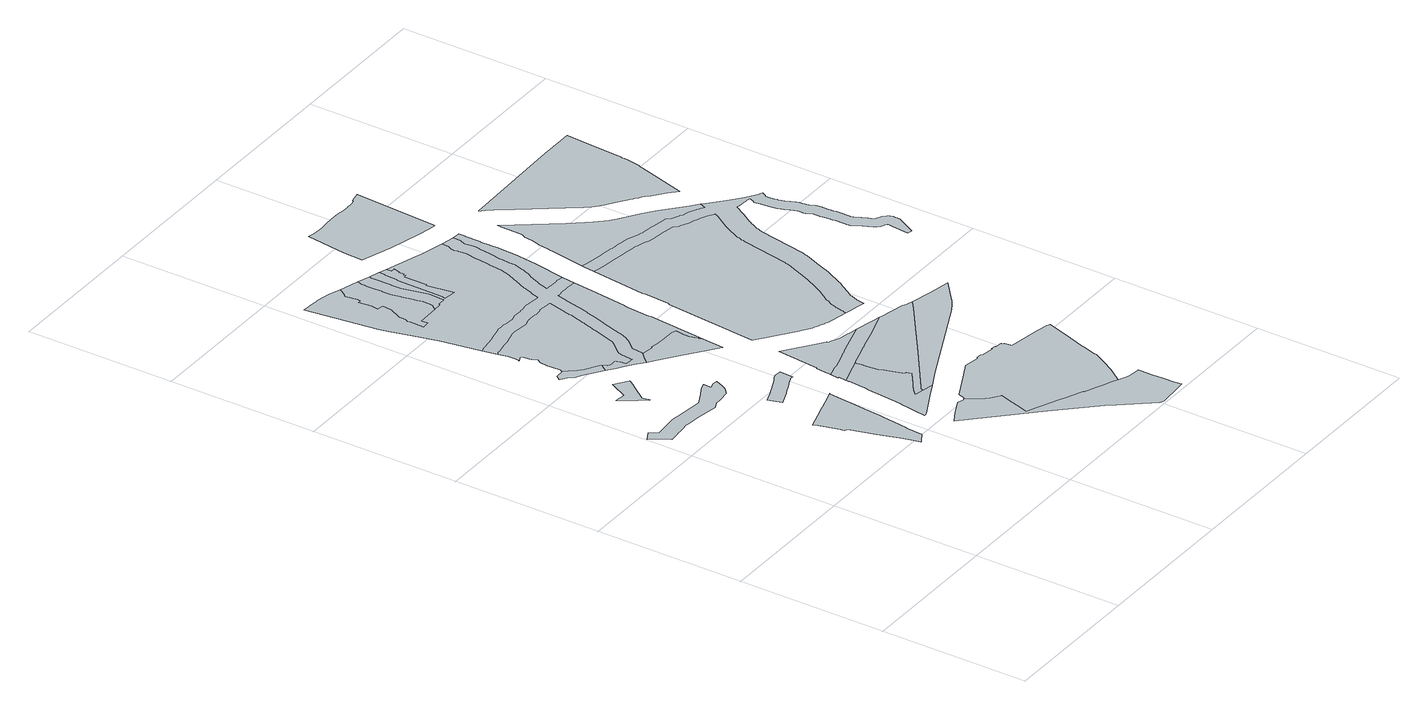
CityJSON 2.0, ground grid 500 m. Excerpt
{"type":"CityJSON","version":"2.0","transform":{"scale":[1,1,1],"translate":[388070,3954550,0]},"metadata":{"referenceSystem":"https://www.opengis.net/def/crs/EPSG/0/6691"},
"CityObjects":{
"object1":{"type":"GenericCityObject","attributes":{"class":"9","urbanPlanType":"21","prefecture":"13","city":"13100"},"geometry":[{"type":"MultiSurface","lod":"0","boundaries":[[[0,1,2,3,4,5,6,7,8,9,10,11,12,13,14,15,16,17,18,19,20,21,22,23,24,25,26,27,28,29,30,31,32,33,34,35,36,37,38,39,40,41,42,43,44,45,46,47,48,49,50,51,52,53,54,55,56,57]]]}]},
"object2":{"type":"GenericCityObject","attributes":{"class":"9","urbanPlanType":"21","prefecture":"13","city":"13100"},"geometry":[{"type":"MultiSurface","lod":"0","boundaries":[[[58,59,60,61,62,63,64,65,66,67,68,69,70,71,72,73]]]}]},
"object3":{"type":"GenericCityObject","attributes":{"class":"11","urbanPlanType":"21","prefecture":"13","city":"13100"},"geometry":[{"type":"MultiSurface","lod":"0","boundaries":[[[74,75,76,77,78,79,80,81,82,83,84,85,86,87,88,89,90,91,92,93,94,95,96,97,98,99,100,101,102,103,104,105,106]]]}]},
"object4":{"type":"GenericCityObject","attributes":{"class":"11","urbanPlanType":"21","prefecture":"13","city":"13100"},"geometry":[{"type":"MultiSurface","lod":"0","boundaries":[[[107,108,109,110,111,112,113,114,115,116,117,118,119,120,121,122,123,124,125,126,127,128,129]]]}]},
"object5":{"type":"GenericCityObject","attributes":{"class":"9","urbanPlanType":"21","prefecture":"13","city":"13100"},"geometry":[{"type":"MultiSurface","lod":"0","boundaries":[[[130,131,132,133,134,135,136,137,138,139,140,141,142,143,144,145,146,147,148,149,150,151,152,153,154,155]]]}]},
"object6":{"type":"GenericCityObject","attributes":{"class":"11","urbanPlanType":"21","prefecture":"13","city":"13100"},"geometry":[{"type":"MultiSurface","lod":"0","boundaries":[[[156,157,158,159,160,161,162,163,164,165,166,167,168,169,170,171,172,173,174,175,176,177,178,179,180,181,182,183,184,185,186,187,188,189,190,191,192,193,194,195,196,197,198,199,200,201,202,203,204,205,206,207,208,209,210,211,212,213,214,215,216,217,218,219,220,221,222,223,224,225,226,227,228,229,230,231,232,233,234,235,236,237,238,239,240,241,242,243,244,245,246,247,248,249,250,251,252,253,254,255,256,257,258,259,260,261,262,263,264,265,117,116,115,114,113,112,111,110,109,108,107,129]]]}]},
"object7":{"type":"GenericCityObject","attributes":{"class":"11","urbanPlanType":"21","prefecture":"13","city":"13100"},"geometry":[{"type":"MultiSurface","lod":"0","boundaries":[[[266,267,268,269,270,271,272,273,274,275,276,277,278,279,280,281,282,283,284,285,286,287,288,289,290,291,292,293,294,295,296,297,298,299,300,301,302,303]]]}]},
"object8":{"type":"GenericCityObject","attributes":{"class":"11","urbanPlanType":"21","prefecture":"13","city":"13100"},"geometry":[{"type":"MultiSurface","lod":"0","boundaries":[[[304,305,306,307,308,309,310,311,312,313,314,315,316,317,318,319,320,321,322,323,324,325,326,327,328,329,330,331,332,333,334,335,336,337,338,339,340,341,342,343,344,345,346,347,348,349,350]]]}]},
"object9":{"type":"GenericCityObject","attributes":{"class":"10","urbanPlanType":"21","prefecture":"13","city":"13100"},"geometry":[{"type":"MultiSurface","lod":"0","boundaries":[[[351,352,353,354,355,356,357,358,359,360,361,362,363,364,365,366,367,368,369,370,371,372,373,374,375,376,377,378,379,380,381,382,383,384,385,386,387,388,389,390,391,392,393,394,395,396,397,398,399,400,401,402,403,404]]]}]},
"object10":{"type":"GenericCityObject","attributes":{"class":"9","urbanPlanType":"21","prefecture":"13","city":"13100"},"geometry":[{"type":"MultiSurface","lod":"0","boundaries":[[[405,406,407,408,409,410,411,412,413,414,415,416,417,418,419,420,421,422,423,424,425,426,427,428,429,430,431,432,433,434,435,436,437,438,439,440,441,442,443,444,445,446,447,448,449,450,451,452,453,454,455,456,457,458,459,460,461,462,463,464,465,466,467,468,469,470,471,472,473,474,475,476,477,478,479,239,238,237,236,235,234,233,232,231,230,229,228,227,226,225,224,223,222,221,220,219,218,217,216,215,214,213,212,211,210,209,208,207,206,205,204,203,202,201,200,199,198,197,196,195,194,193,192,191,190,189,188,187,186,185,184,183,182,181,180,179,178,177,176,175,174,173,172,171,170,169,168,167,166,165,164,163,162,161,160,159,158,157,156,129,128,480,481,482,483,269,268,267,266,303,484,485,486,487,488,489,490,491,492,493,494,495,496,497,498,499,500,501,502,503,504,505,506,507,508,509,510,511,512,513,514,515,516,517,518,519,520,521,522,523,524,525,526,527,528,529,530,531,532,533,534,535,536,537,538,539,540,541,542,543,544,545,546,547,548,549,550,551,552,553,554,555,556,557,558,559,560,561,562,563,564,565,566,567,568,569,570,571,572,573,574,575,576,577]]]}]},
"object11":{"type":"GenericCityObject","attributes":{"class":"11","urbanPlanType":"21","prefecture":"13","city":"13100"},"geometry":[{"type":"MultiSurface","lod":"0","boundaries":[[[578,579,580,581,582,583,584,585,586,587,588,589,590,591,592,593,594,595,596,597,598,599,600,601,602,603,604,605,606,607,608,609,610,611,612,613,614,615,616,617,618,619,620,621,622,623,624,625,626,627,628]]]}]},
"object12":{"type":"GenericCityObject","attributes":{"class":"11","urbanPlanType":"21","prefecture":"13","city":"13100"},"geometry":[{"type":"MultiSurface","lod":"0","boundaries":[[[629,630,631,632,633,634,635,636,637,638,639,640,641,642,643,644,645,646,647,648,479,478,477,476,475,474,473,472,471,470,469,468,467,466,465,464,463,462,461,460,459,458,457,456,455,454,453,452,451,450,449,448,447,446,445,444,443,442,441,440,439,438,437,436,435,434,433,432,431,430,429,428,427,426,425,424,423,422,421,420,419,418,417,416,415,414,413,412,411,410,409,408,407,406,649,650,651,652,653,654,655,656,657,658,659,660,661,662,663,664,665,666,667,668,669,670,671,672,673,674,675,676,677,678,679,680,681,682,683,684,685,686,687,688,689,379,378,377,376,375,374,373,372,371,370,369,368,367,366,365,364,363,362,361,360,359,358,357,356,355,354,353,352]]]}]},
"object13":{"type":"GenericCityObject","attributes":{"class":"9","urbanPlanType":"21","prefecture":"13","city":"13100"},"geometry":[{"type":"MultiSurface","lod":"0","boundaries":[[[690,404,403,402,401,400,399,398,397,396,395,394,393,392,391,390,389,388,387,386,385,384,383,382,381,380,379,689,688,687,686,685,684,683,682,681,680,679,678,677,676,675,674,673]]]}]},
"object14":{"type":"GenericCityObject","attributes":{"class":"11","urbanPlanType":"21","prefecture":"13","city":"13100"},"geometry":[{"type":"MultiSurface","lod":"0","boundaries":[[[520,519,518,517,516,515,514,513,512,511,510,509,508,507,506,505,504,503,502,501,500,499,498,497,496,495,494,493,492,491,490,489,488,487,486,485,484,303,302,301,300,299,298,297,296,295,294,293,292,291,290,289,288,287,286,285,284,283,282,281,280,279,278,277,691,692,693,694,695,696,521]]]}]},
"object15":{"type":"GenericCityObject","attributes":{"class":"11","urbanPlanType":"21","prefecture":"13","city":"13100"},"geometry":[{"type":"MultiSurface","lod":"0","boundaries":[[[672,671,670,669,668,667,666,665,664,663,662,661,660,659,658,657,656,655,654,653,652]]]}]},
"object16":{"type":"GenericCityObject","attributes":{"class":"11","urbanPlanType":"21","prefecture":"13","city":"13100"},"geometry":[{"type":"MultiSurface","lod":"0","boundaries":[[[697,698,699,700,701,702,703,704,705,706,707,708,709,710,711,712,713,714,715,716,717,718,719,720,721,722,723,724,725,726,727,728,729,730,731,732,733,734,735,736,737,738,739]]]}]},
"object17":{"type":"GenericCityObject","attributes":{"class":"9","urbanPlanType":"21","prefecture":"13","city":"13100"},"geometry":[{"type":"MultiSurface","lod":"0","boundaries":[[[740,741,739,738,737,736,735,734,733,732,731,730,729,728,727,726,725,724,723,742,743,330,329,328,327,326,325,744,745,746,747,748,749,750,751,752,753,754,755,756]]]}]},
"object18":{"type":"GenericCityObject","attributes":{"class":"11","urbanPlanType":"21","prefecture":"13","city":"13100"},"geometry":[{"type":"MultiSurface","lod":"0","boundaries":[[[757,758,759,760,761,762,763,764,765,766,767,768,769,770,771,772,773,774,775,776,777,778,779,780,781,782,783,784,785,786,787,788,789,790,791,792,793,794,628,627,626,625,624,623,622,621,620,619,618,617,616,615,614,613,612,611,610,609,608,607,606,605]]]}]},
"object19":{"type":"GenericCityObject","attributes":{"class":"11","urbanPlanType":"21","prefecture":"13","city":"13100"},"geometry":[{"type":"MultiSurface","lod":"0","boundaries":[[[795,796,797,798,799,800,801,756,755,754,753,752,751,750,749,748,747,746,745,744,325,324,323,322,321,320,319,318,317,316,315,314,313,312,311,310,309,308,307,306,305,304,350,802,803,804,805,806,807]]]}]},
"object20":{"type":"GenericCityObject","attributes":{"class":"11","urbanPlanType":"21","prefecture":"13","city":"13100"},"geometry":[{"type":"MultiSurface","lod":"0","boundaries":[[[808,807,806,805,804,803,802,350,349,809,810,811,812,813,814,815,816,817,818,819,820,821,822,823]]]}]},
"object21":{"type":"GenericCityObject","attributes":{"class":"11","urbanPlanType":"21","prefecture":"13","city":"13100"},"geometry":[{"type":"MultiSurface","lod":"0","boundaries":[[[824,577,576,575,574,573,572,571,570,569,568,567,566,565,564,563,562,561,560,559,558,557,556,555,554,553,552,551,550,549,548,547,546,545,544,543,542,541,540,539,538,537,536,535,534,533,532,531,530,529,528,527,526,525,524,825,826,827,828,829,830,831,832,833,834,835,836,837]]]}]},
"object22":{"type":"GenericCityObject","attributes":{"class":"11","urbanPlanType":"21","prefecture":"13","city":"13100"},"geometry":[{"type":"MultiSurface","lod":"0","boundaries":[[[838,839,840,841,842,843,844,845,846,847,848,849,850,851,852,853,854,855,856,857,858,859,860,861,862,863,864,865,866,867,868]]]}]},
"object23":{"type":"GenericCityObject","attributes":{"class":"11","urbanPlanType":"21","prefecture":"13","city":"13100"},"geometry":[{"type":"MultiSurface","lod":"0","boundaries":[[[869,870,871,872,873,874,875,876,877,878,879,880,881,882,883,884,885,886,887,888,889,890,891,892,893,894,895,896,897,898,899,900,901,902,903,904,905,906,907,908,909,910,911,912,913,914,915,916,917,918,919,920,921,922,923,924,925,926,927,928,929,930,931,932,933,934,935,936,937,938,939,940,941,942,943,944,945,946,947,948,949,950,951,952,953,954,955,956,957,958,959,960,961,962,963,964,965,966,967,968,969,970,971,972,973,974,975,976,977,978,979,980,981,982,983,984,985,986,987,988,989,990,991,992,993,994,995,996,997,998,999,1000]]]}]},
"object24":{"type":"GenericCityObject","attributes":{"class":"9","urbanPlanType":"21","prefecture":"13","city":"13100"},"geometry":[{"type":"MultiSurface","lod":"0","boundaries":[[[1001,1002,1003,1004,1005,1006,1007,1008,1009,1010,1011,1012,1013,1014,1015,1016,1017,1018,1019,1020,1021,1022,1023,1024,1025,1026,1027,1028,1029,1030,1031,1032,1033,1034,1035,1036,1037,1038,1039,1040,1041,1042,1043,1044,1045,1046,1047,974,973,972,971,970,969,968,967,966,965,964,963,962,961,960,959,958,957,956,955,954,953,952,951,950,949,948,947,946,945,944,943,942,941,940,939,938,937,936,935,934,933,932,931,930,929,928,927,926,925,924,923,922,921,920,919,918,917,916,915,914,913,912,911,910,909,908,907,906,905,904,903,902,901,900,899,898,897,896,895,894,893,892,891,890,889,888,887,886,885,884,883,882,881,880,879,878,877,876,875,874,873,872,871,870,869,1000,1048,1049,1050,1051,1052,1053,1054,1055,1056,1057,1058,1059,1060,1061,1062,1063,1064,1065,1066,1067,1068,1069,1070,1071,1072,1073,1074,1075,1076,1077,1078,1079,1080,1081,1082,1083,1084,1085,1086,1087,1088,1089,1090,1091,1092,1093,1094,1095,1096,1097,1098,1099,1100,1101,1102,1103,1104,1105,1106,1107,1108,1109,1110,1111,1112,1113,1114,1115,1116,1117,1118,1119,1120,1121,1122,1123,1124,1125,1126,1127,1128,1129,1130,1131,1132,1133,1134,1135,1136,1137,1138,1139,1140,1141,1142,1143,1144,1145,1146,1147,1148,1149,1150,1151,1152,1153,1154,1155,1156,1157,1158,1159,1160,1161,1162,1163,1164,1165,1166,1167,1168,1169,1170,1171,1172,1173,1174,1175,1176,1177,1178,1179,1180,1181,1182,1183,1184,1185,1186,1187,1188,1189,1190,1191,1192,1193,1194,1195,1196,1197,1198,1199,1200,1201,1202,1203,1204,1205,1206,1207,1208,1209,1210,1211,1212,1213,1214,1215,1216,1217,1218,1219,1220,1221,1222,1223,1224,1225,1226,1227,1228,1229,1230,1231,1232,1233,1234,1235,1236,1237,1238,1239,1240,1241,1242,1243,1244,1245,1246,1247,1248,1249,1250,1251,1252,1253,1254,1255,1256,1257,1258,1259,1260,1261,1262,1263,1264,1265,1266,1267,1268,1269,1270,1271,1272,1273,1274,1275,1276,1277,1278,1279,1280,1281,1282,1283,1284,1285,1286,1287,1288,1289,1290,1291,1292,1293,1294,1295,1296]]]}]},
"object25":{"type":"GenericCityObject","attributes":{"class":"11","urbanPlanType":"21","prefecture":"13","city":"13100"},"geometry":[{"type":"MultiSurface","lod":"0","boundaries":[[[1297,1298,1299,1300,1301,1302,1303,1304,1305,1306,1307,1308,1309,1310,1311,1312,1313,1314,1315,1316,1317,1318,1319,1320,1321,1322,1323,1324,1325,1326,1327,1328,1329,1330,1331,1332,1333,1334,1335,1336,1337,1338,1339,1340,1341,1342,1343,1046,1045,1044,1043,1042,1041,1040,1039,1038,1037,1036,1035,1034,1033,1032,1031,1030,1029,1028,1027,1026,1025,1024,1023,1022,1021,1020,1019,1018,1017,1016,1015,1014,1013,1012,1011,1010,1009,1008,1007,1006,1005,1004,1003,1002,1001,1296]]]}]},
"object26":{"type":"GenericCityObject","attributes":{"class":"11","urbanPlanType":"21","prefecture":"13","city":"13100"},"geometry":[{"type":"MultiSurface","lod":"0","boundaries":[[[1344,1345,1346,1347,1348,1349,1350,1351,1352,1353,1354,1355,1356,1357,1358,1359,1360,1361,1362,1363,1364,1365,1366,1367,1368,1369,1370,1371,1372,1373,1374,1375,1376,1377,1378,1379,1380,1381,1382,1383,1384,1385,1386,1387,1388,1389,1390,1391,1392,1393,1394,1395,1396]]]}]}
},
"vertices":[
[7,1158,0],[10,1154,0],[46,1097,0],[76,1100,0],[84,1101,0],[92,1102,0],[101,1103,0],[109,1103,0],[117,1104,0],[119,1104,0],[125,1105,0],[137,1106,0],[139,1105,0],[187,1100,0],[195,1099,0],[263,1089,0],[285,1100,0],[287,1099,0],[302,1099,0],[308,1100,0],[343,1104,0],[352,1111,0],[362,1119,0],[364,1123,0],[368,1129,0],[370,1132,0],[373,1140,0],[384,1164,0],[368,1165,0],[348,1160,0],[348,1186,0],[346,1186,0],[336,1183,0],[334,1182,0],[331,1181,0],[319,1175,0],[297,1163,0],[276,1152,0],[257,1143,0],[192,1150,0],[160,1153,0],[156,1154,0],[155,1154,0],[144,1155,0],[138,1156,0],[116,1154,0],[115,1154,0],[109,1154,0],[101,1153,0],[91,1152,0],[84,1151,0],[74,1151,0],[72,1150,0],[59,1149,0],[53,1148,0],[39,1170,0],[36,1176,0],[5,1159,0],
[204,1409,0],[203,1410,0],[201,1407,0],[200,1406,0],[197,1401,0],[171,1348,0],[133,1352,0],[150,1327,0],[170,1300,0],[189,1274,0],[191,1271,0],[188,1298,0],[225,1350,0],[232,1358,0],[243,1374,0],[246,1378,0],
[475,554,0],[475,557,0],[478,561,0],[483,607,0],[484,608,0],[488,650,0],[489,661,0],[495,719,0],[496,719,0],[501,773,0],[502,780,0],[510,849,0],[510,850,0],[498,846,0],[463,835,0],[437,827,0],[420,822,0],[389,812,0],[340,797,0],[342,791,0],[362,714,0],[363,709,0],[364,708,0],[366,702,0],[375,698,0],[399,612,0],[410,573,0],[416,553,0],[419,543,0],[426,517,0],[436,480,0],[437,480,0],[470,501,0],
[272,1495,0],[270,1496,0],[269,1497,0],[221,1527,0],[217,1530,0],[210,1537,0],[196,1555,0],[193,1558,0],[187,1564,0],[182,1572,0],[181,1572,0],[156,1571,0],[150,1571,0],[149,1569,0],[144,1563,0],[138,1556,0],[141,1554,0],[158,1541,0],[175,1523,0],[194,1514,0],[243,1479,0],[255,1470,0],[272,1494,0],
[506,1039,0],[492,1033,0],[483,1027,0],[470,1021,0],[448,1011,0],[439,1007,0],[425,1001,0],[422,1000,0],[414,996,0],[405,993,0],[390,987,0],[381,984,0],[385,966,0],[394,938,0],[416,947,0],[441,958,0],[455,964,0],[467,970,0],[471,971,0],[473,972,0],[488,979,0],[500,985,0],[510,989,0],[515,992,0],[526,991,0],[531,1037,0],
[273,1493,0],[274,1491,0],[276,1487,0],[278,1485,0],[280,1482,0],[282,1480,0],[285,1478,0],[288,1476,0],[289,1476,0],[291,1475,0],[295,1475,0],[299,1475,0],[307,1475,0],[314,1475,0],[315,1468,0],[318,1457,0],[321,1440,0],[339,1439,0],[347,1438,0],[348,1438,0],[348,1440,0],[349,1446,0],[353,1478,0],[354,1483,0],[354,1484,0],[356,1488,0],[357,1492,0],[358,1493,0],[358,1494,0],[386,1525,0],[397,1540,0],[421,1616,0],[422,1618,0],[425,1628,0],[425,1629,0],[427,1634,0],[436,1662,0],[437,1667,0],[438,1668,0],[453,1722,0],[453,1726,0],[459,1751,0],[460,1754,0],[468,1786,0],[469,1789,0],[470,1794,0],[474,1809,0],[472,1809,0],[462,1810,0],[455,1810,0],[451,1811,0],[448,1811,0],[445,1811,0],[441,1812,0],[427,1813,0],[423,1812,0],[421,1811,0],[417,1810,0],[412,1809,0],[401,1808,0],[396,1809,0],[376,1810,0],[373,1810,0],[366,1811,0],[361,1809,0],[358,1809,0],[339,1804,0],[332,1805,0],[328,1805,0],[307,1807,0],[299,1808,0],[296,1808,0],[285,1809,0],[277,1808,0],[270,1807,0],[233,1798,0],[230,1797,0],[228,1796,0],[210,1794,0],[171,1787,0],[168,1787,0],[165,1787,0],[159,1784,0],[156,1782,0],[162,1750,0],[162,1745,0],[163,1740,0],[163,1735,0],[163,1730,0],[163,1725,0],[162,1720,0],[161,1715,0],[160,1711,0],[170,1715,0],[180,1720,0],[182,1708,0],[185,1692,0],[187,1684,0],[189,1678,0],[195,1666,0],[188,1657,0],[186,1653,0],[185,1649,0],[184,1642,0],[183,1632,0],[183,1626,0],[183,1619,0],[184,1609,0],[184,1581,0],[180,1575,0],
[392,1430,0],[392,1428,0],[374,1410,0],[359,1393,0],[375,1382,0],[419,1349,0],[438,1335,0],[491,1296,0],[517,1277,0],[536,1263,0],[551,1252,0],[558,1327,0],[551,1334,0],[553,1340,0],[553,1343,0],[549,1360,0],[548,1361,0],[545,1368,0],[544,1369,0],[544,1370,0],[545,1377,0],[545,1383,0],[545,1385,0],[550,1415,0],[536,1421,0],[535,1421,0],[534,1421,0],[530,1421,0],[511,1421,0],[477,1422,0],[473,1423,0],[467,1423,0],[457,1425,0],[438,1428,0],[433,1422,0],[400,1428,0],[395,1429,0],[393,1430,0],
[644,636,0],[641,636,0],[652,647,0],[663,657,0],[669,661,0],[674,666,0],[695,680,0],[711,692,0],[736,711,0],[732,727,0],[724,725,0],[719,745,0],[716,755,0],[709,782,0],[706,790,0],[700,801,0],[698,818,0],[696,842,0],[695,847,0],[694,861,0],[692,877,0],[691,880,0],[690,879,0],[645,865,0],[635,862,0],[623,858,0],[598,850,0],[597,841,0],[598,841,0],[595,803,0],[592,780,0],[591,766,0],[586,717,0],[585,704,0],[582,677,0],[579,648,0],[577,637,0],[573,612,0],[572,604,0],[568,584,0],[563,551,0],[569,551,0],[574,553,0],[587,560,0],[662,598,0],[713,624,0],[674,631,0],
[198,2364,0],[197,2364,0],[197,2361,0],[187,2345,0],[176,2332,0],[179,2311,0],[179,2306,0],[181,2292,0],[180,2280,0],[178,2280,0],[176,2279,0],[173,2280,0],[170,2281,0],[173,2238,0],[171,2214,0],[191,2211,0],[187,2176,0],[187,2174,0],[169,2139,0],[167,2137,0],[167,2134,0],[166,2113,0],[165,2111,0],[162,2103,0],[162,2099,0],[161,2047,0],[186,2049,0],[185,2072,0],[259,2072,0],[274,2091,0],[274,2099,0],[275,2103,0],[276,2122,0],[276,2124,0],[276,2126,0],[274,2135,0],[273,2140,0],[270,2156,0],[269,2164,0],[268,2169,0],[267,2173,0],[263,2192,0],[263,2198,0],[258,2221,0],[257,2227,0],[256,2253,0],[257,2260,0],[256,2278,0],[257,2284,0],[256,2309,0],[257,2320,0],[257,2328,0],[259,2334,0],[261,2345,0],
[596,2249,0],[573,2253,0],[572,2230,0],[571,2229,0],[567,2220,0],[566,2216,0],[565,2212,0],[564,2204,0],[565,2193,0],[565,2189,0],[567,2165,0],[560,2126,0],[560,2122,0],[559,2109,0],[554,2076,0],[553,2072,0],[548,2029,0],[543,2011,0],[542,2008,0],[538,1992,0],[527,1969,0],[523,1960,0],[521,1956,0],[520,1955,0],[519,1952,0],[515,1944,0],[512,1937,0],[509,1931,0],[507,1925,0],[504,1919,0],[503,1917,0],[501,1911,0],[498,1901,0],[493,1887,0],[491,1884,0],[483,1856,0],[479,1856,0],[470,1856,0],[461,1857,0],[454,1857,0],[453,1858,0],[447,1859,0],[444,1859,0],[433,1861,0],[429,1861,0],[426,1861,0],[420,1860,0],[416,1859,0],[409,1858,0],[404,1857,0],[399,1857,0],[394,1857,0],[391,1857,0],[390,1857,0],[376,1858,0],[360,1858,0],[337,1852,0],[336,1852,0],[309,1855,0],[303,1855,0],[299,1856,0],[297,1856,0],[284,1856,0],[273,1856,0],[260,1854,0],[227,1846,0],[224,1845,0],[215,1843,0],[170,1836,0],[169,1836,0],[165,1835,0],[159,1835,0],[155,1833,0],[149,1832,0],[147,1831,0],[268,1460,0],[282,1450,0],[303,1435,0],[334,1412,0],[394,1432,0],[399,1470,0],[419,1494,0],[429,1505,0],[429,1506,0],[436,1516,0],[438,1519,0],[439,1521,0],[447,1543,0],[447,1544,0],[447,1546,0],[448,1550,0],[459,1586,0],[460,1589,0],[464,1600,0],[470,1619,0],[471,1622,0],[479,1649,0],[480,1652,0],[481,1655,0],[490,1688,0],[491,1690,0],[500,1721,0],[500,1726,0],[512,1775,0],[513,1777,0],[522,1813,0],[526,1813,0],[528,1813,0],[548,1814,0],[562,1814,0],[572,1814,0],[585,1814,0],[586,1814,0],[591,1813,0],[594,1813,0],[606,1812,0],[607,1812,0],[609,1833,0],[610,1839,0],[613,1857,0],[612,1857,0],[599,1859,0],[595,1859,0],[591,1860,0],[587,1860,0],[586,1860,0],[573,1860,0],[562,1860,0],[556,1860,0],[552,1860,0],[550,1860,0],[547,1860,0],[534,1860,0],[535,1861,0],[536,1863,0],[536,1865,0],[537,1866,0],[543,1883,0],[546,1894,0],[549,1900,0],[551,1905,0],[555,1914,0],[560,1924,0],[567,1939,0],[568,1943,0],[573,1951,0],[581,1968,0],[583,1973,0],[584,1975,0],[584,1977,0],[586,1984,0],[587,1989,0],[594,2014,0],[594,2017,0],[594,2020,0],[594,2025,0],[594,2031,0],[598,2061,0],[598,2067,0],[604,2102,0],[605,2109,0],[606,2121,0],[608,2134,0],[608,2135,0],[613,2162,0],[612,2172,0],[610,2199,0],[610,2202,0],[611,2205,0],[612,2207,0],[614,2211,0],[618,2220,0],[619,2245,0],
[702,505,0],[697,502,0],[675,509,0],[626,485,0],[584,462,0],[781,264,0],[899,140,0],[916,120,0],[921,114,0],[1003,15,0],[1017,9,0],[1102,15,0],[1123,17,0],[1122,19,0],[1120,29,0],[1119,42,0],[1118,72,0],[1118,87,0],[1118,94,0],[1117,122,0],[1117,130,0],[1116,165,0],[1111,166,0],[1081,168,0],[1079,168,0],[1067,173,0],[1043,184,0],[1039,186,0],[1022,193,0],[993,205,0],[969,215,0],[929,232,0],[930,234,0],[889,252,0],[880,256,0],[846,271,0],[832,277,0],[790,295,0],[782,299,0],[746,314,0],[756,347,0],[765,376,0],[779,422,0],[778,422,0],[775,424,0],[771,426,0],[768,429,0],[750,443,0],[729,464,0],[711,491,0],[703,505,0],
[157,2377,0],[156,2377,0],[155,2378,0],[154,2378,0],[152,2378,0],[151,2379,0],[149,2379,0],[142,2381,0],[134,2382,0],[127,2384,0],[119,2385,0],[112,2386,0],[104,2387,0],[96,2388,0],[47,2391,0],[77,2150,0],[86,2112,0],[103,2046,0],[122,1965,0],[128,1939,0],[569,2254,0],[496,2272,0],[474,2279,0],[367,2312,0],[368,2295,0],[380,2295,0],[376,2273,0],[373,2273,0],[373,2254,0],[369,2254,0],[369,2245,0],[362,2245,0],[361,2174,0],[362,2168,0],[356,2166,0],[370,2076,0],[327,2081,0],[330,2094,0],[332,2115,0],[334,2253,0],[335,2258,0],[338,2296,0],[339,2307,0],[339,2321,0],[305,2331,0],[303,2324,0],[302,2321,0],[302,2320,0],[302,2313,0],[302,2257,0],[302,2250,0],[302,2229,0],[303,2220,0],[321,2134,0],[321,2133,0],[322,2121,0],[320,2088,0],[320,2079,0],[292,2078,0],[288,2073,0],[264,2072,0],
[283,2338,0],
[576,1523,0],[574,1527,0],[581,1606,0],[582,1617,0],[585,1621,0],[599,1746,0],
[844,979,0],[819,985,0],[813,986,0],[788,991,0],[784,992,0],[776,995,0],[770,998,0],[763,1000,0],[759,1002,0],[755,1004,0],[751,1006,0],[748,1007,0],[744,1009,0],[741,1011,0],[739,1012,0],[740,1012,0],[741,1013,0],[742,1013,0],[725,1026,0],[686,1054,0],[666,1069,0],[622,1101,0],[608,959,0],[605,958,0],[602,924,0],[601,914,0],[600,905,0],[605,907,0],[611,909,0],[625,913,0],[633,916,0],[636,917,0],[648,918,0],[681,928,0],[711,938,0],[717,940,0],[722,941,0],[733,945,0],[737,946,0],[746,949,0],[762,954,0],[833,975,0],[847,979,0],
[917,964,0],[909,965,0],[597,877,0],[600,878,0],[700,885,0],[745,898,0],[748,899,0],[762,904,0],[779,909,0],[780,909,0],[782,910,0],[789,912,0],[844,928,0],[871,936,0],[893,944,0],[898,945,0],[939,959,0],
[1043,191,0],[1053,204,0],[1068,224,0],[1075,234,0],[1081,245,0],[1091,261,0],[1102,282,0],[1111,298,0],[1119,315,0],[1121,325,0],[1133,364,0],[1136,376,0],[1163,453,0],[1184,519,0],[1176,521,0],[1175,521,0],[1175,522,0],[1175,524,0],[1135,531,0],[1064,543,0],[1025,548,0],[1023,574,0],[1019,574,0],[1018,581,0],[993,584,0],[993,587,0],[979,590,0],[978,586,0],[936,592,0],[932,597,0],[915,598,0],[910,594,0],[873,599,0],[864,602,0],[860,602,0],[813,579,0],[715,530,0],[708,508,0],
[1055,928,0],[1049,931,0],[1045,932,0],[1034,939,0],[988,948,0],[953,956,0],[941,959,0],[681,642,0],[690,649,0],[865,777,0],[927,823,0],[1036,903,0],[1066,926,0],
[1139,910,0],[775,656,0],[1095,807,0],[1099,810,0],[1104,812,0],[1108,814,0],[1112,817,0],[1116,819,0],[1120,822,0],[1125,825,0],[1129,828,0],[1133,831,0],[1136,834,0],[1138,835,0],[1140,837,0],[1209,895,0],
[643,2242,0],[631,1959,0],[632,1963,0],[641,2027,0],[641,2034,0],[644,2100,0],[644,2103,0],[644,2131,0],[644,2134,0],[644,2162,0],[645,2168,0],[645,2219,0],[645,2222,0],[645,2242,0],
[664,2608,0],[664,2612,0],[660,2611,0],[654,2609,0],[628,2603,0],[628,2602,0],[629,2599,0],[604,2595,0],[590,2596,0],[585,2595,0],[559,2597,0],[554,2598,0],[534,2600,0],[532,2600,0],[531,2600,0],[529,2599,0],[526,2599,0],[484,2598,0],[472,2598,0],[454,2596,0],[444,2596,0],[427,2597,0],[416,2597,0],[392,2603,0],[373,2466,0],[370,2400,0],[472,2368,0],[519,2354,0],[587,2337,0],[641,2327,0],[647,2328,0],
[909,1063,0],[910,1068,0],[911,1074,0],[912,1080,0],[914,1085,0],[915,1091,0],[917,1097,0],[919,1102,0],[921,1108,0],[923,1113,0],[925,1119,0],[927,1124,0],[930,1129,0],[933,1134,0],[935,1139,0],[938,1145,0],[941,1150,0],[963,1184,0],[968,1192,0],[973,1200,0],[977,1208,0],[982,1217,0],[986,1225,0],[990,1234,0],[994,1242,0],[998,1251,0],[1035,1340,0],[1035,1341,0],[1036,1342,0],[1036,1343,0],[1037,1345,0],[1037,1347,0],[1038,1352,0],[1039,1354,0],[1039,1356,0],[1040,1357,0],[1071,1513,0],[1072,1520,0],[1074,1526,0],[1075,1532,0],[1077,1538,0],[1079,1543,0],[1081,1549,0],[1083,1555,0],[1085,1560,0],[1088,1566,0],[1090,1571,0],[1096,1581,0],[1099,1589,0],[1104,1597,0],[1108,1605,0],[1112,1613,0],[1117,1620,0],[1127,1635,0],[1143,1661,0],[1144,1662,0],[1145,1663,0],[1146,1665,0],[1146,1666,0],[1147,1667,0],[1148,1669,0],[1149,1670,0],[1149,1671,0],[1150,1673,0],[1151,1674,0],[1151,1675,0],[1148,1676,0],[1130,1686,0],[1128,1687,0],[1125,1689,0],[1120,1691,0],[1111,1696,0],[1107,1698,0],[1103,1699,0],[1095,1702,0],[1088,1704,0],[1081,1707,0],[1070,1711,0],[1060,1716,0],[1055,1718,0],[1044,1723,0],[1033,1727,0],[1024,1739,0],[990,1744,0],[986,1744,0],[937,1752,0],[933,1752,0],[929,1753,0],[923,1754,0],[911,1759,0],[899,1763,0],[891,1765,0],[880,1769,0],[873,1771,0],[866,1771,0],[853,1773,0],[838,1775,0],[813,1779,0],[801,1780,0],[779,1783,0],[775,1784,0],[774,1784,0],[738,1788,0],[708,1794,0],[699,1796,0],[691,1797,0],[670,1612,0],[672,1608,0],[664,1517,0],[660,1513,0],[632,1204,0],[633,1200,0],[661,1180,0],[750,1114,0],[754,1111,0],[759,1107,0],[760,1106,0],[780,1094,0],[781,1094,0],[786,1091,0],[792,1088,0],[798,1085,0],[804,1082,0],[810,1080,0],[816,1077,0],[822,1075,0],[828,1073,0],[834,1071,0],[840,1069,0],[847,1068,0],[853,1066,0],[908,1055,0],
[1166,1719,0],[1153,1726,0],[1149,1728,0],[1143,1732,0],[1136,1735,0],[1133,1737,0],[1125,1741,0],[1118,1744,0],[1110,1746,0],[1103,1748,0],[1097,1750,0],[1089,1754,0],[1088,1755,0],[1085,1756,0],[1080,1758,0],[1074,1761,0],[1071,1762,0],[1061,1766,0],[1050,1781,0],[1035,1783,0],[995,1789,0],[992,1790,0],[944,1797,0],[941,1798,0],[939,1798,0],[932,1800,0],[925,1802,0],[905,1809,0],[903,1810,0],[892,1814,0],[884,1815,0],[880,1816,0],[871,1817,0],[858,1818,0],[847,1820,0],[844,1820,0],[824,1823,0],[821,1824,0],[807,1826,0],[785,1829,0],[781,1829,0],[780,1829,0],[742,1834,0],[717,1839,0],[706,1841,0],[697,1842,0],[695,1830,0],[927,1050,0],[937,1048,0],[955,1045,0],[980,1039,0],[982,1051,0],[983,1056,0],[984,1061,0],[985,1067,0],[987,1072,0],[988,1077,0],[990,1082,0],[992,1087,0],[994,1092,0],[996,1097,0],[999,1101,0],[1001,1106,0],[1004,1111,0],[1025,1145,0],[1030,1152,0],[1035,1159,0],[1039,1167,0],[1043,1175,0],[1047,1182,0],[1051,1190,0],[1055,1198,0],[1059,1206,0],[1062,1214,0],[1066,1222,0],[1084,1266,0],[1105,1315,0],[1106,1319,0],[1107,1322,0],[1108,1325,0],[1109,1330,0],[1111,1336,0],[1111,1339,0],[1112,1340,0],[1112,1341,0],[1112,1342,0],[1146,1510,0],[1146,1511,0],[1147,1514,0],[1149,1519,0],[1151,1524,0],[1153,1529,0],[1155,1534,0],[1157,1539,0],[1162,1548,0],[1166,1557,0],[1171,1565,0],[1171,1566,0],[1194,1603,0],[1205,1621,0],[1207,1623,0],[1209,1627,0],[1211,1629,0],[1212,1631,0],[1213,1633,0],[1214,1635,0],[1215,1637,0],[1216,1639,0],[1217,1641,0],[1218,1643,0],[1219,1644,0],[1223,1642,0],[1228,1641,0],[1232,1641,0],[1234,1640,0],[1237,1640,0],[1240,1640,0],[1245,1639,0],[1250,1639,0],[1255,1639,0],[1259,1638,0],[1265,1638,0],[1268,1638,0],[1270,1638,0],[1272,1637,0],[1275,1637,0],[1280,1636,0],[1276,1628,0],[1275,1626,0],[1272,1620,0],[1268,1614,0],[1270,1593,0],[1272,1576,0],[1273,1565,0],[1274,1559,0],[1275,1552,0],[1276,1545,0],[1278,1540,0],[1279,1536,0],[1281,1528,0],[1282,1525,0],[1283,1523,0],[1284,1520,0],[1289,1510,0],[1292,1504,0],[1294,1500,0],[1295,1497,0],[1296,1495,0],[1296,1492,0],[1297,1490,0],[1297,1487,0],[1298,1481,0],[1299,1469,0],[1299,1462,0],[1301,1455,0],[1302,1452,0],[1304,1448,0],[1308,1443,0],[1310,1440,0],[1311,1438,0],[1311,1430,0],[1311,1428,0],[1311,1424,0],[1311,1420,0],[1311,1410,0],[1311,1402,0],[1314,1389,0],[1314,1384,0],[1314,1382,0],[1315,1369,0],[1315,1364,0],[1316,1330,0],[1316,1325,0],[1316,1321,0],[1317,1317,0],[1317,1314,0],[1317,1312,0],[1317,1310,0],[1318,1310,0],[1318,1309,0],[1318,1307,0],[1319,1305,0],[1319,1304,0],[1320,1304,0],[1321,1302,0],[1322,1300,0],[1323,1299,0],[1329,1288,0],[1333,1282,0],[1335,1277,0],[1337,1275,0],[1339,1269,0],[1342,1262,0],[1347,1251,0],[1349,1246,0],[1352,1243,0],[1353,1241,0],[1357,1236,0],[1362,1232,0],[1367,1229,0],[1372,1227,0],[1374,1226,0],[1378,1224,0],[1380,1223,0],[1382,1222,0],[1383,1221,0],[1383,1219,0],[1383,1217,0],[1380,1202,0],[1375,1146,0],[1390,1141,0],[1426,1207,0],[1427,1213,0],[1427,1217,0],[1427,1223,0],[1427,1230,0],[1425,1236,0],[1423,1241,0],[1419,1247,0],[1415,1252,0],[1409,1257,0],[1405,1260,0],[1400,1262,0],[1397,1264,0],[1395,1265,0],[1388,1268,0],[1387,1269,0],[1382,1280,0],[1379,1288,0],[1375,1295,0],[1372,1302,0],[1370,1306,0],[1368,1310,0],[1360,1322,0],[1360,1327,0],[1360,1329,0],[1359,1332,0],[1359,1365,0],[1358,1385,0],[1357,1395,0],[1356,1400,0],[1356,1403,0],[1355,1407,0],[1355,1411,0],[1355,1420,0],[1355,1430,0],[1355,1435,0],[1354,1441,0],[1354,1448,0],[1352,1454,0],[1350,1459,0],[1347,1464,0],[1343,1470,0],[1343,1472,0],[1342,1480,0],[1342,1482,0],[1342,1485,0],[1341,1493,0],[1340,1499,0],[1339,1503,0],[1338,1507,0],[1336,1513,0],[1334,1518,0],[1332,1523,0],[1331,1523,0],[1329,1528,0],[1325,1538,0],[1322,1544,0],[1321,1547,0],[1320,1550,0],[1320,1553,0],[1319,1558,0],[1318,1564,0],[1318,1566,0],[1317,1571,0],[1316,1582,0],[1314,1594,0],[1314,1598,0],[1313,1601,0],[1318,1610,0],[1320,1613,0],[1325,1622,0],[1318,1625,0],[1312,1628,0],[1306,1632,0],[1299,1635,0],[1293,1639,0],[1287,1643,0],[1281,1647,0],[1276,1652,0],[1270,1656,0],[1269,1657,0],[1234,1687,0],[1202,1714,0],[1186,1729,0],[1173,1740,0],
[1149,1761,0],[1076,1824,0],[1069,1829,0],[1063,1835,0],[1057,1840,0],[1050,1845,0],[1044,1850,0],[1037,1855,0],[965,1904,0],[958,1909,0],[952,1914,0],[946,1919,0],[940,1924,0],[934,1930,0],[929,1936,0],[923,1941,0],[918,1947,0],[913,1953,0],[911,1956,0],[908,1960,0],[903,1966,0],[869,2010,0],[749,2173,0],[748,2168,0],[748,2166,0],[748,2163,0],[747,2161,0],[745,2090,0],[745,2087,0],[745,2085,0],[744,2082,0],[743,2080,0],[742,2078,0],[741,2075,0],[740,2073,0],[738,2071,0],[737,2069,0],[736,2060,0],[735,2056,0],[734,2042,0],[732,2033,0],[727,2016,0],[726,2013,0],[720,1978,0],[718,1968,0],[717,1958,0],[716,1954,0],
[1246,1993,0],[1248,2001,0],[1250,2009,0],[1252,2017,0],[1254,2025,0],[1255,2033,0],[1256,2041,0],[1258,2049,0],[1259,2057,0],[1260,2065,0],[1260,2073,0],[1261,2082,0],[1261,2087,0],[1266,2167,0],[1273,2274,0],[1241,2274,0],[1155,2274,0],[783,2263,0],[788,2258,0],[792,2254,0],[797,2249,0],[801,2245,0],[805,2240,0],[809,2235,0],[813,2230,0],[850,2180,0],[937,2061,0],[970,2017,0],[974,2013,0],[978,2008,0],[981,2004,0],[985,1999,0],[989,1995,0],[993,1991,0],[998,1987,0],[1002,1983,0],[1006,1979,0],[1011,1976,0],[1015,1973,0],[1042,1954,0],[1075,1932,0],[1086,1924,0],[1087,1924,0],[1089,1922,0],[1096,1917,0],[1103,1911,0],[1111,1906,0],[1118,1900,0],[1125,1894,0],[1131,1888,0],[1151,1872,0],[1170,1855,0],[1199,1830,0]
]}
